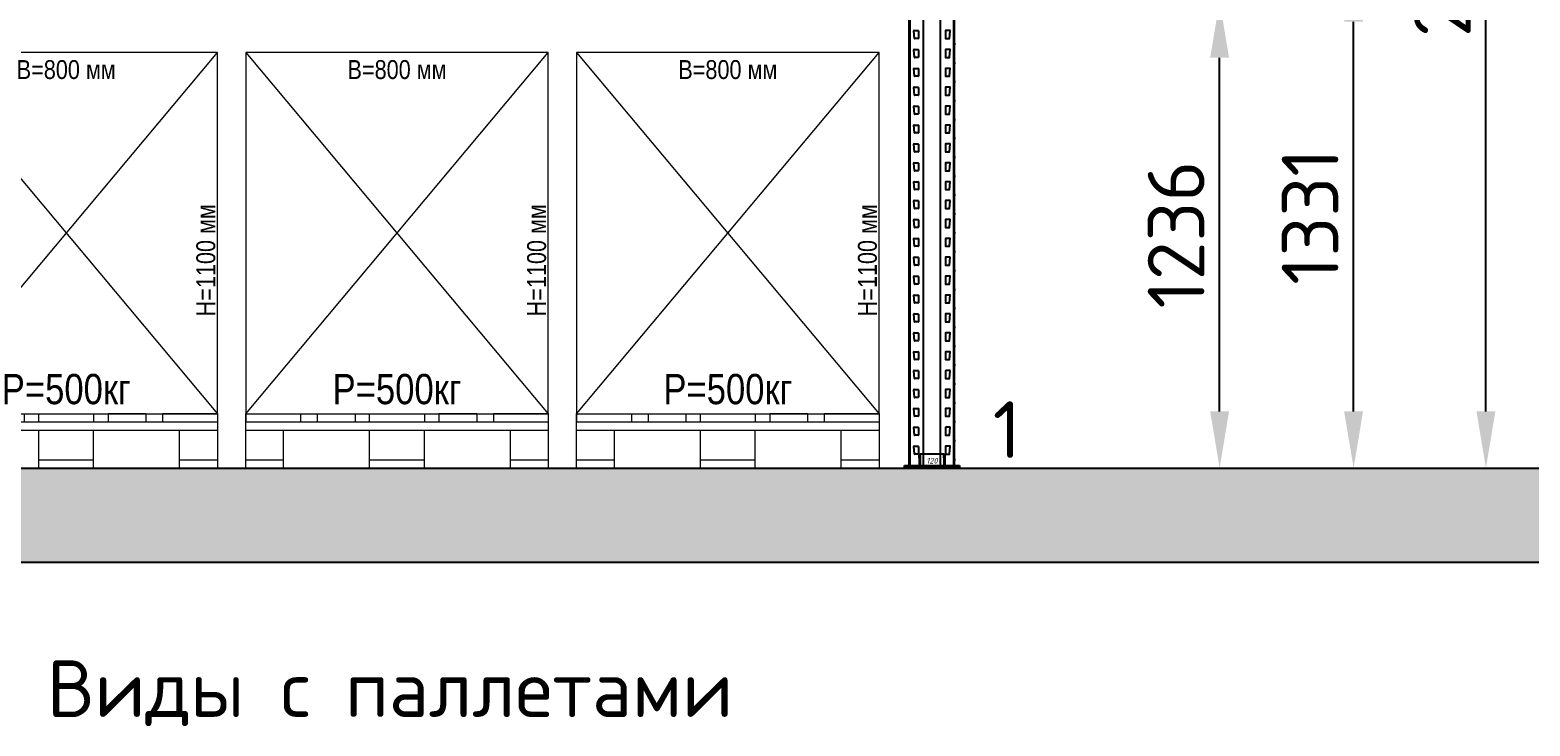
# Model space of a CAD drawing. Header units: millimetres. Extents: x 2140 to 223837, y 2113 to 170313.
# Drawn here: x 190275 to 194243, y 109040 to 110882 of the extents above; entities that cross this region are included whole.
import ezdxf

# ---------------------------------------------------------------- set-up
doc = ezdxf.new("R2010")
doc.units = ezdxf.units.MM
for name, color, linetype in [('0_ANNOT_Dimensions', 7, 'Continuous'), ('2.Стойка', 7, 'Continuous'), ('Сетка def', 7, 'Continuous')]:
    doc.layers.add(name, color=color, linetype=linetype)
for name, color, linetype, lineweight in [('20.Груз', 7, 'Continuous', 0), ('25.Размера', 7, 'Continuous', 0), ('37.Паллеты', 32, 'Continuous', 0), ('7.Поддон', 32, 'Continuous', 0)]:
    doc.layers.add(name, color=color, linetype=linetype, lineweight=lineweight)
doc.styles.add('Arial Narrow', font='ARIALN.TTF')
doc.styles.add('GOST', font='isocpeur.ttf')
doc.styles.get("Standard").update_dxf_attribs({"font": 'isocpeur.ttf'})
doc.styles.add('Курсив', font='isocpeui.ttf')
doc.dimstyles.new('150', dxfattribs={"dimtxt": 150, "dimasz": 150, "dimexe": 1, "dimexo": 10, "dimgap": 40, "dimtad": 1, "dimdec": 0, "dimzin": 0, "dimdsep": 46, "dimtxsty": 'Standard', "dimcen": 0.09, "dimadec": 0, "dimazin": 0, "dimtfac": 1, "dimtdec": 0, "dimtofl": 0, "dimtmove": 0, "dimatfit": 3, "dimfxl": 1, "dimtolj": 1, "dimtzin": 0, "dimarcsym": 0})
doc.dimstyles.new('150 (цвет)', dxfattribs={"dimtxt": 150, "dimasz": 150, "dimexe": 1, "dimexo": 10, "dimgap": -20, "dimtad": 1, "dimdec": 0, "dimzin": 0, "dimdsep": 46, "dimtxsty": 'Standard', "dimcen": 0.09, "dimadec": 0, "dimazin": 0, "dimtfac": 1, "dimtdec": 0, "dimtofl": 0, "dimtmove": 0, "dimatfit": 3, "dimfxl": 1, "dimtfill": 2, "dimtfillclr": 2, "dimtolj": 1, "dimtzin": 0, "dimarcsym": 0})
doc.dimstyles.new('80', dxfattribs={"dimtxt": 80, "dimasz": 80, "dimexe": 0.18, "dimexo": 0, "dimgap": 20, "dimtad": 1, "dimdec": 0, "dimzin": 0, "dimdsep": 46, "dimtxsty": 'Курсив', "dimcen": 0.09, "dimadec": 0, "dimazin": 0, "dimtfac": 1, "dimtdec": 0, "dimtofl": 0, "dimtmove": 0, "dimatfit": 3, "dimfxl": 0.18, "dimtolj": 1, "dimtzin": 0, "dimarcsym": 0})
doc.dimstyles.new('blok40', dxfattribs={"dimtxt": 40, "dimasz": 80, "dimexe": 0.18, "dimexo": 0, "dimgap": 5, "dimtad": 1, "dimtoh": 1, "dimdec": 0, "dimzin": 0, "dimdsep": 46, "dimtxsty": 'GOST', "dimblk": 'NONE', "dimcen": 0.09, "dimse1": 1, "dimse2": 1, "dimsd1": 1, "dimsd2": 1, "dimadec": 0, "dimazin": 0, "dimtfac": 1, "dimtdec": 0, "dimtofl": 0, "dimtmove": 0, "dimatfit": 2, "dimldrblk": 'NONE', "dimfxl": 0.18, "dimtolj": 1, "dimtzin": 0, "dimarcsym": 0})
doc.dimstyles.new('Рзм блок', dxfattribs={"dimtxt": 40, "dimasz": 80, "dimexe": 0.18, "dimexo": 0, "dimgap": 5, "dimtad": 1, "dimtoh": 1, "dimdec": 0, "dimzin": 0, "dimdsep": 46, "dimtxsty": 'Курсив', "dimblk": 'NONE', "dimcen": 0.09, "dimse1": 1, "dimse2": 1, "dimsd1": 1, "dimsd2": 1, "dimadec": 0, "dimazin": 0, "dimtfac": 1, "dimtdec": 0, "dimtofl": 0, "dimtmove": 0, "dimatfit": 2, "dimldrblk": 'NONE', "dimfxl": 0.18, "dimtolj": 1, "dimtzin": 0, "dimarcsym": 0})

# ---------------------------------------------------------------- blocks, each defined once
blk = doc.blocks.new('*D495')
at = {"layer": 'Defpoints', "color": 0, "linetype": 'ByBlock', "transparency": 16777216}
for p in [(-120, 12200), (0, 12200), (0, 0)]:
    blk.add_point(p, dxfattribs=at)
at = {"color": 0, "linetype": 'ByBlock', "transparency": 16777216, "insert": (-132.5, 12150), "char_height": 15, "attachment_point": 5, "rotation": 90, "style": 'Курсив'}
blk.add_mtext('\\A1;12200', dxfattribs=at)
blk = doc.blocks.new('_None')
blk = doc.blocks.new('*D496')
at = {"layer": 'Defpoints', "color": 0, "linetype": 'ByBlock', "transparency": 16777216}
for p in [(-120, 0), (-120, 0), (0, 0)]:
    blk.add_point(p, dxfattribs=at)
at = {"color": 0, "linetype": 'ByBlock', "transparency": 16777216, "insert": (-60, 12.5), "char_height": 15, "attachment_point": 5, "style": 'Курсив'}
blk.add_mtext('\\A1;120', dxfattribs=at)
blk = doc.blocks.new('поддон')
at = {"layer": '7.Поддон', "color": 0, "linetype": 'ByBlock'}
for p, q in [((0, 0), (0, 144)), ((0, 144), (0, 122)), ((0, 144), (145, 144)), ((0, 122), (800, 122)), ((145, 144), (145, 122)), ((189, 144), (289, 144)), ((189, 144), (189, 122)), ((289, 144), (289, 122)), ((327.5, 122), (327.5, 144)), ((327.5, 144), (472.5, 144)), ((472.5, 144), (472.5, 122)), ((611, 144), (511, 144)), ((511, 144), (511, 122)), ((611, 144), (611, 122)), ((800, 144), (655, 144)), ((655, 144), (655, 122)), ((800, 144), (800, 0)), ((0, 100), (800, 100)), ((100, 0), (100, 100)), ((327.5, 0), (327.5, 100)), ((472.5, 0), (472.5, 100)), ((700, 0), (700, 100)), ((0, 22), (100, 22)), ((0, 0), (100, 0)), ((327.5, 22), (472.5, 22)), ((400, 0), (327.5, 0)), ((400, 0), (472.5, 0)), ((700, 22), (800, 22)), ((800, 0), (700, 0))]:
    blk.add_line(p, q, dxfattribs=at)
blk = doc.blocks.new('*D1165')
at = {"layer": 'Defpoints', "color": 0, "linetype": 'ByBlock', "transparency": 16777216}
for p in [(475, 500, 0), (475, 0, 0), (475, 0)]:
    blk.add_point(p, dxfattribs=at)
at = {"layer": '25.Размера', "color": 0, "linetype": 'ByBlock', "transparency": 16777216, "insert": (475, 208.6), "char_height": 80, "attachment_point": 5, "style": 'Arial Narrow'}
blk.add_mtext('\\A1;Р=500кг', dxfattribs=at)
blk = doc.blocks.new('*D1152')
at = {"layer": 'Defpoints', "color": 0, "linetype": 'ByBlock', "transparency": 16777216}
for p in [(75, 1100), (875, 1100), (875, 1100)]:
    blk.add_point(p, dxfattribs=at)
at = {"layer": '25.Размера', "color": 0, "linetype": 'ByBlock', "transparency": 16777216, "insert": (475, 1054.5), "char_height": 50, "attachment_point": 5, "style": 'Arial Narrow'}
blk.add_mtext('\\A1;В=800 мм', dxfattribs=at)
blk = doc.blocks.new('*D1170')
at = {"layer": 'Defpoints', "color": 0, "linetype": 'ByBlock', "transparency": 16777216}
for p in [(875, 1100), (875, 1100), (875, 0)]:
    blk.add_point(p, dxfattribs=at)
at = {"layer": '25.Размера', "color": 0, "linetype": 'ByBlock', "transparency": 16777216, "insert": (844.5, 550), "char_height": 50, "attachment_point": 5, "rotation": 90, "style": 'Arial Narrow'}
blk.add_mtext('\\A1;Н=1100 мм', dxfattribs=at)
blk = doc.blocks.new('*D1173')
at = {"layer": 'Defpoints', "color": 0, "linetype": 'ByBlock', "transparency": 16777216}
for p in [(1350, 500, 0), (1350, 0, 0), (1350, 0)]:
    blk.add_point(p, dxfattribs=at)
at = {"layer": '25.Размера', "color": 0, "linetype": 'ByBlock', "transparency": 16777216, "insert": (1350, 208.6), "char_height": 80, "attachment_point": 5, "style": 'Arial Narrow'}
blk.add_mtext('\\A1;Р=500кг', dxfattribs=at)
blk = doc.blocks.new('*D1174')
at = {"layer": 'Defpoints', "color": 0, "linetype": 'ByBlock', "transparency": 16777216}
for p in [(950, 1100), (1750, 1100), (1750, 1100)]:
    blk.add_point(p, dxfattribs=at)
at = {"layer": '25.Размера', "color": 0, "linetype": 'ByBlock', "transparency": 16777216, "insert": (1350, 1054.5), "char_height": 50, "attachment_point": 5, "style": 'Arial Narrow'}
blk.add_mtext('\\A1;В=800 мм', dxfattribs=at)
blk = doc.blocks.new('*D1175')
at = {"layer": 'Defpoints', "color": 0, "linetype": 'ByBlock', "transparency": 16777216}
for p in [(1750, 1100), (1750, 1100), (1750, 0)]:
    blk.add_point(p, dxfattribs=at)
at = {"layer": '25.Размера', "color": 0, "linetype": 'ByBlock', "transparency": 16777216, "insert": (1719.5, 550), "char_height": 50, "attachment_point": 5, "rotation": 90, "style": 'Arial Narrow'}
blk.add_mtext('\\A1;Н=1100 мм', dxfattribs=at)
blk = doc.blocks.new('*D1176')
at = {"layer": 'Defpoints', "color": 0, "linetype": 'ByBlock', "transparency": 16777216}
for p in [(2225, 500, 0), (2225, 0, 0), (2225, 0)]:
    blk.add_point(p, dxfattribs=at)
at = {"layer": '25.Размера', "color": 0, "linetype": 'ByBlock', "transparency": 16777216, "insert": (2225, 208.6), "char_height": 80, "attachment_point": 5, "style": 'Arial Narrow'}
blk.add_mtext('\\A1;Р=500кг', dxfattribs=at)
blk = doc.blocks.new('*D1177')
at = {"layer": 'Defpoints', "color": 0, "linetype": 'ByBlock', "transparency": 16777216}
for p in [(1825, 1100), (2625, 1100), (2625, 1100)]:
    blk.add_point(p, dxfattribs=at)
at = {"layer": '25.Размера', "color": 0, "linetype": 'ByBlock', "transparency": 16777216, "insert": (2225, 1054.5), "char_height": 50, "attachment_point": 5, "style": 'Arial Narrow'}
blk.add_mtext('\\A1;В=800 мм', dxfattribs=at)
blk = doc.blocks.new('*D1178')
at = {"layer": 'Defpoints', "color": 0, "linetype": 'ByBlock', "transparency": 16777216}
for p in [(2625, 1100), (2625, 1100), (2625, 0)]:
    blk.add_point(p, dxfattribs=at)
at = {"layer": '25.Размера', "color": 0, "linetype": 'ByBlock', "transparency": 16777216, "insert": (2594.5, 550), "char_height": 50, "attachment_point": 5, "rotation": 90, "style": 'Arial Narrow'}
blk.add_mtext('\\A1;Н=1100 мм', dxfattribs=at)
blk = doc.blocks.new('*U1210')
at = {"linetype": 'ByBlock', "ltscale": 300}
h = blk.add_hatch(dxfattribs=at)
h.set_pattern_fill('AR-SAND', color=256, scale=50, style=0)
h.set_pattern_definition([(37.5, (-941512.64, 840980.66), (-3.149668, 96.3411885), [0, -76, 0, -85, 0, -81.25]), (7.5, (-941512.64, 840980.66), (88.488835, 141.107303), [0, -41, 0, -68.5, 0, -26.25]), (327.5, (-941574.14, 840980.66), (155.707093, 0.2829527), [0, -25, 0, -90, 0, -117.5]), (317.5, (-941574.14, 840980.66), (150.30633, 43.883778), [0, -12.5, 0, -59, 0, -67.5])])
h.paths.add_polyline_path([(0, 0), (35715.7, 0), (35715.7, -250), (0, -250)])
blk.add_lwpolyline([(0, 0), (35715.7, 0), (35715.7, -250), (0, -250)], close=True, dxfattribs=at)
blk = doc.blocks.new('*D868')
at = {"layer": '0_ANNOT_Dimensions', "color": 0, "lineweight": -2, "transparency": 16777216}
for p, q in [((192606, 110958.8), (193422.8, 110958.8)), ((193421.8, 109872.5), (193421.8, 110808.8)), ((192671, 109722.5), (193422.8, 109722.5))]:
    blk.add_line(p, q, dxfattribs=at)
at = {"layer": '0_ANNOT_Dimensions', "color": 0, "transparency": 16777216}
for points in [[(193396.8, 110808.8), (193446.8, 110808.8), (193421.8, 110958.8)], [(193396.8, 109872.5), (193446.8, 109872.5), (193421.8, 109722.5)]]:
    blk.add_solid(points, dxfattribs=at)
at = {"layer": 'Defpoints', "color": 0, "transparency": 16777216}
for p in [(192596, 110958.8), (193421.8, 110958.8), (192661, 109722.5)]:
    blk.add_point(p, dxfattribs=at)
at = {"layer": '0_ANNOT_Dimensions', "color": 0, "transparency": 16777216, "insert": (193306.8, 110340.6), "char_height": 150, "attachment_point": 5, "rotation": 90}
blk.add_mtext('\\A1;1236', dxfattribs=at)
blk = doc.blocks.new('*D869')
at = {"layer": '0_ANNOT_Dimensions', "color": 0, "lineweight": -2, "transparency": 16777216}
for p, q in [((192606, 111053.8), (193777.2, 111053.8)), ((193776.2, 109872.5), (193776.2, 110903.8)), ((192671, 109722.5), (193777.2, 109722.5))]:
    blk.add_line(p, q, dxfattribs=at)
at = {"layer": '0_ANNOT_Dimensions', "color": 0, "transparency": 16777216}
for points in [[(193751.2, 110903.8), (193801.2, 110903.8), (193776.2, 111053.8)], [(193751.2, 109872.5), (193801.2, 109872.5), (193776.2, 109722.5)]]:
    blk.add_solid(points, dxfattribs=at)
at = {"layer": 'Defpoints', "color": 0, "transparency": 16777216}
for p in [(192596, 111053.8), (193776.2, 111053.8), (192661, 109722.5)]:
    blk.add_point(p, dxfattribs=at)
at = {"layer": '0_ANNOT_Dimensions', "color": 0, "transparency": 16777216, "insert": (193661.2, 110388.1), "char_height": 150, "attachment_point": 5, "rotation": 90}
blk.add_mtext('\\A1;1331', dxfattribs=at)
blk = doc.blocks.new('*D882')
at = {"layer": '0_ANNOT_Dimensions', "color": 0, "lineweight": -2, "transparency": 16777216}
for p, q in [((192606, 112403.8), (194127.2, 112403.8)), ((194126.2, 109872.5), (194126.2, 112253.8)), ((193056.9, 109722.5), (194127.2, 109722.5))]:
    blk.add_line(p, q, dxfattribs=at)
at = {"layer": '0_ANNOT_Dimensions', "color": 0, "transparency": 16777216}
for points in [[(194101.2, 112253.8), (194151.2, 112253.8), (194126.2, 112403.8)], [(194101.2, 109872.5), (194151.2, 109872.5), (194126.2, 109722.5)]]:
    blk.add_solid(points, dxfattribs=at)
at = {"layer": 'Defpoints', "color": 0, "transparency": 16777216}
for p in [(192596, 112403.8), (194126.2, 112403.8), (193046.9, 109722.5)]:
    blk.add_point(p, dxfattribs=at)
at = {"layer": '0_ANNOT_Dimensions', "color": 0, "transparency": 16777216, "insert": (194011.2, 111063.1), "char_height": 150, "attachment_point": 5, "rotation": 90}
blk.add_mtext('\\A1;2681', dxfattribs=at)
blk = doc.blocks.new('*D883')
at = {"layer": '0_ANNOT_Dimensions', "color": 0, "lineweight": -2, "transparency": 16777216}
for p, q in [((192606, 113608.8), (194443.2, 113608.8)), ((194442.2, 109872.5), (194442.2, 113458.8)), ((194422.2, 111880.6), (194232.2, 111880.6)), ((194232.2, 111880.6), (194232.2, 111450.6)), ((194422.2, 111450.6), (194422.2, 111880.6)), ((194232.2, 111450.6), (194422.2, 111450.6)), ((193056.9, 109722.5), (194443.2, 109722.5))]:
    blk.add_line(p, q, dxfattribs=at)
at = {"layer": '0_ANNOT_Dimensions', "color": 0, "transparency": 16777216}
for points in [[(194417.2, 113458.8), (194467.2, 113458.8), (194442.2, 113608.8)], [(194417.2, 109872.5), (194467.2, 109872.5), (194442.2, 109722.5)]]:
    blk.add_solid(points, dxfattribs=at)
at = {"layer": 'Defpoints', "color": 0, "transparency": 16777216}
for p in [(192596, 113608.8), (194442.2, 113608.8), (193046.9, 109722.5)]:
    blk.add_point(p, dxfattribs=at)
at = {"layer": '0_ANNOT_Dimensions', "color": 0, "transparency": 16777216, "insert": (194327.2, 111665.6), "char_height": 150, "attachment_point": 5, "rotation": 90, "bg_fill": 1, "box_fill_scale": 1.1, "bg_fill_color": 2, "bg_fill_transparency": 0}
blk.add_mtext('\\A1;3886', dxfattribs=at)
blk = doc.blocks.new('*D884')
at = {"layer": '0_ANNOT_Dimensions', "color": 0, "lineweight": -2, "transparency": 16777216}
for p, q in [((192606, 115053.8), (194771.7, 115053.8)), ((194770.7, 109872.5), (194770.7, 114903.8)), ((193056.9, 109722.5), (194771.7, 109722.5))]:
    blk.add_line(p, q, dxfattribs=at)
at = {"layer": '0_ANNOT_Dimensions', "color": 0, "transparency": 16777216}
for points in [[(194745.7, 114903.8), (194795.7, 114903.8), (194770.7, 115053.8)], [(194745.7, 109872.5), (194795.7, 109872.5), (194770.7, 109722.5)]]:
    blk.add_solid(points, dxfattribs=at)
at = {"layer": 'Defpoints', "color": 0, "transparency": 16777216}
for p in [(192596, 115053.8), (194770.7, 115053.8), (193046.9, 109722.5)]:
    blk.add_point(p, dxfattribs=at)
at = {"layer": '0_ANNOT_Dimensions', "color": 0, "transparency": 16777216, "insert": (194655.7, 112388.1), "char_height": 150, "attachment_point": 5, "rotation": 90}
blk.add_mtext('\\A1;5331', dxfattribs=at)
blk = doc.blocks.new('*D885')
at = {"layer": '0_ANNOT_Dimensions', "color": 0, "lineweight": -2, "transparency": 16777216}
for p, q in [((192606, 116403.8), (195085.9, 116403.8)), ((195084.9, 109872.5), (195084.9, 116253.8)), ((193234.1, 109722.5), (195085.9, 109722.5))]:
    blk.add_line(p, q, dxfattribs=at)
at = {"layer": '0_ANNOT_Dimensions', "color": 0, "transparency": 16777216}
for points in [[(195059.9, 116253.8), (195109.9, 116253.8), (195084.9, 116403.8)], [(195059.9, 109872.5), (195109.9, 109872.5), (195084.9, 109722.5)]]:
    blk.add_solid(points, dxfattribs=at)
at = {"layer": 'Defpoints', "color": 0, "transparency": 16777216}
for p in [(192596, 116403.8), (195084.9, 116403.8), (193224.1, 109722.5)]:
    blk.add_point(p, dxfattribs=at)
at = {"layer": '0_ANNOT_Dimensions', "color": 0, "transparency": 16777216, "insert": (194969.9, 113063.1), "char_height": 150, "attachment_point": 5, "rotation": 90}
blk.add_mtext('\\A1;6681', dxfattribs=at)
blk = doc.blocks.new('*D886')
at = {"layer": '0_ANNOT_Dimensions', "color": 0, "lineweight": -2, "transparency": 16777216}
for p, q in [((192606, 117608.8), (195421.5, 117608.8)), ((195420.5, 109872.5), (195420.5, 117458.8)), ((195400.5, 113880.6), (195210.5, 113880.6)), ((195210.5, 113880.6), (195210.5, 113450.6)), ((195400.5, 113450.6), (195400.5, 113880.6)), ((195210.5, 113450.6), (195400.5, 113450.6)), ((193234.1, 109722.5), (195421.5, 109722.5))]:
    blk.add_line(p, q, dxfattribs=at)
at = {"layer": '0_ANNOT_Dimensions', "color": 0, "transparency": 16777216}
for points in [[(195395.5, 117458.8), (195445.5, 117458.8), (195420.5, 117608.8)], [(195395.5, 109872.5), (195445.5, 109872.5), (195420.5, 109722.5)]]:
    blk.add_solid(points, dxfattribs=at)
at = {"layer": 'Defpoints', "color": 0, "transparency": 16777216}
for p in [(192596, 117608.8), (195420.5, 117608.8), (193224.1, 109722.5)]:
    blk.add_point(p, dxfattribs=at)
at = {"layer": '0_ANNOT_Dimensions', "color": 0, "transparency": 16777216, "insert": (195305.5, 113665.6), "char_height": 150, "attachment_point": 5, "rotation": 90, "bg_fill": 1, "box_fill_scale": 1.1, "bg_fill_color": 2, "bg_fill_transparency": 0}
blk.add_mtext('\\A1;7886', dxfattribs=at)
blk = doc.blocks.new('*D890')
at = {"layer": '0_ANNOT_Dimensions', "color": 0, "lineweight": -2, "transparency": 16777216}
for p, q in [((192606, 118853.8), (195762.8, 118853.8)), ((195761.8, 109872.5), (195761.8, 118703.8)), ((192744, 109722.5), (195762.8, 109722.5))]:
    blk.add_line(p, q, dxfattribs=at)
at = {"layer": '0_ANNOT_Dimensions', "color": 0, "transparency": 16777216}
for points in [[(195736.8, 118703.8), (195786.8, 118703.8), (195761.8, 118853.8)], [(195736.8, 109872.5), (195786.8, 109872.5), (195761.8, 109722.5)]]:
    blk.add_solid(points, dxfattribs=at)
at = {"layer": 'Defpoints', "color": 0, "transparency": 16777216}
for p in [(192596, 118853.8), (195761.8, 118853.8), (192734, 109722.5)]:
    blk.add_point(p, dxfattribs=at)
at = {"layer": '0_ANNOT_Dimensions', "color": 0, "transparency": 16777216, "insert": (195646.8, 114288.1), "char_height": 150, "attachment_point": 5, "rotation": 90}
blk.add_mtext('\\A1;9131', dxfattribs=at)
blk = doc.blocks.new('*D891')
at = {"layer": '0_ANNOT_Dimensions', "color": 0, "lineweight": -2, "transparency": 16777216}
for p, q in [((192606, 120003.8), (196097.6, 120003.8)), ((196096.6, 109872.5), (196096.6, 119853.8)), ((192744, 109722.5), (196097.6, 109722.5))]:
    blk.add_line(p, q, dxfattribs=at)
at = {"layer": '0_ANNOT_Dimensions', "color": 0, "transparency": 16777216}
for points in [[(196071.6, 119853.8), (196121.6, 119853.8), (196096.6, 120003.8)], [(196071.6, 109872.5), (196121.6, 109872.5), (196096.6, 109722.5)]]:
    blk.add_solid(points, dxfattribs=at)
at = {"layer": 'Defpoints', "color": 0, "transparency": 16777216}
for p in [(192596, 120003.8), (196096.6, 120003.8), (192734, 109722.5)]:
    blk.add_point(p, dxfattribs=at)
at = {"layer": '0_ANNOT_Dimensions', "color": 0, "transparency": 16777216, "insert": (195981.6, 114863.1), "char_height": 150, "attachment_point": 5, "rotation": 90}
blk.add_mtext('\\A1;10281', dxfattribs=at)
blk = doc.blocks.new('*U494')
at = {"color": 0, "linetype": 'Continuous', "lineweight": 25}
for p, q in [((-133, -3), (-133, 0)), ((-133, 0), (-128, 0)), ((-128, 0), (8, 0)), ((-94, 30), (-91, 30)), ((-94, 20), (-94, 30)), ((-94, 20), (-94, 0)), ((-91, 30), (-91, 20)), ((-88, 30), (-91, 30)), ((-91, 20), (-91, 0)), ((-32, 30), (-88, 30)), ((-29, 30), (-32, 30)), ((-29, 30), (-26, 30)), ((-29, 20), (-29, 30)), ((-29, 20), (-29, 0)), ((-26, 30), (-26, 20)), ((-26, 20), (-26, 0)), ((8, 0), (13, 0)), ((13, 0), (13, -3)), ((-128, -3), (-133, -3)), ((-128, -3), (8, -3)), ((13, -3), (8, -3))]:
    blk.add_line(p, q, dxfattribs=at)
at = {"color": 0, "linetype": 'ByBlock'}
blk.add_lwpolyline([(-133, -3), (13, -3), (13, -7), (-133, -7)], close=True, dxfattribs=at)
at = {"layer": '2.Стойка', "color": 0, "linetype": 'ByBlock'}
for p, q in [((-120, 0), (-120, 12200)), ((-118, 0), (-118, 12200)), ((-82.7, 0), (-82.7, 12200)), ((-37.3, 0), (-37.3, 12200)), ((-2, 0), (-2, 12200)), ((0, 0), (0, 12200)), ((-107.5, 1151), (-96.5, 1151)), ((-12.5, 1151), (-23.5, 1151)), ((-122, 1115), (-118, 1115)), ((-120, 1120.5), (-118, 1120.5)), ((-106.1, 1130.5), (-108, 1150.5)), ((-96.5, 1130), (-105.6, 1130)), ((-96, 1150.5), (-96, 1130.5)), ((-24, 1150.5), (-24, 1130.5)), ((-23.5, 1130), (-14.4, 1130)), ((-13.9, 1130.5), (-12, 1150.5)), ((0, 1120.5), (-2, 1120.5)), ((2, 1115), (-2, 1115)), ((-120, 1109.5), (-118, 1109.5)), ((-106.1, 1080.5), (-108, 1100.5)), ((-107.5, 1101), (-96.5, 1101)), ((-96.5, 1080), (-105.6, 1080)), ((-96, 1100.5), (-96, 1080.5)), ((-24, 1100.5), (-24, 1080.5)), ((-12.5, 1101), (-23.5, 1101)), ((-23.5, 1080), (-14.4, 1080)), ((-13.9, 1080.5), (-12, 1100.5)), ((0, 1109.5), (-2, 1109.5)), ((-122, 1065), (-118, 1065)), ((-120, 1070.5), (-118, 1070.5)), ((-120, 1059.5), (-118, 1059.5)), ((-106.1, 1030.5), (-108, 1050.5)), ((-107.5, 1051), (-96.5, 1051)), ((-96, 1050.5), (-96, 1030.5)), ((-24, 1050.5), (-24, 1030.5)), ((-12.5, 1051), (-23.5, 1051)), ((-13.9, 1030.5), (-12, 1050.5)), ((0, 1070.5), (-2, 1070.5)), ((2, 1065), (-2, 1065)), ((0, 1059.5), (-2, 1059.5)), ((-122, 1015), (-118, 1015)), ((-120, 1020.5), (-118, 1020.5)), ((-120, 1009.5), (-118, 1009.5)), ((-106.1, 980.5), (-108, 1000.5)), ((-107.5, 1001), (-96.5, 1001)), ((-96.5, 1030), (-105.6, 1030)), ((-96, 1000.5), (-96, 980.5)), ((-24, 1000.5), (-24, 980.5)), ((-23.5, 1030), (-14.4, 1030)), ((-12.5, 1001), (-23.5, 1001)), ((-13.9, 980.5), (-12, 1000.5)), ((0, 1020.5), (-2, 1020.5)), ((2, 1015), (-2, 1015)), ((0, 1009.5), (-2, 1009.5)), ((-122, 965), (-118, 965)), ((-120, 970.5), (-118, 970.5)), ((-120, 959.5), (-118, 959.5)), ((-96.5, 980), (-105.6, 980)), ((-23.5, 980), (-14.4, 980)), ((0, 970.5), (-2, 970.5)), ((2, 965), (-2, 965)), ((0, 959.5), (-2, 959.5)), ((-122, 915), (-118, 915)), ((-120, 920.5), (-118, 920.5)), ((-106.1, 930.5), (-108, 950.5)), ((-107.5, 951), (-96.5, 951)), ((-96.5, 930), (-105.6, 930)), ((-96, 950.5), (-96, 930.5)), ((-24, 950.5), (-24, 930.5)), ((-12.5, 951), (-23.5, 951)), ((-23.5, 930), (-14.4, 930)), ((-13.9, 930.5), (-12, 950.5)), ((0, 920.5), (-2, 920.5)), ((2, 915), (-2, 915)), ((-120, 909.5), (-118, 909.5)), ((-106.1, 880.5), (-108, 900.5)), ((-107.5, 901), (-96.5, 901)), ((-96.5, 880), (-105.6, 880)), ((-96, 900.5), (-96, 880.5)), ((-24, 900.5), (-24, 880.5)), ((-12.5, 901), (-23.5, 901)), ((-23.5, 880), (-14.4, 880)), ((-13.9, 880.5), (-12, 900.5)), ((0, 909.5), (-2, 909.5)), ((-122, 865), (-118, 865)), ((-120, 870.5), (-118, 870.5)), ((-120, 859.5), (-118, 859.5)), ((-106.1, 830.5), (-108, 850.5)), ((-107.5, 851), (-96.5, 851)), ((-96, 850.5), (-96, 830.5)), ((-24, 850.5), (-24, 830.5)), ((-12.5, 851), (-23.5, 851)), ((-13.9, 830.5), (-12, 850.5)), ((0, 870.5), (-2, 870.5)), ((2, 865), (-2, 865)), ((0, 859.5), (-2, 859.5)), ((-122, 815), (-118, 815)), ((-120, 820.5), (-118, 820.5)), ((-120, 809.5), (-118, 809.5)), ((-106.1, 780.5), (-108, 800.5)), ((-107.5, 801), (-96.5, 801)), ((-96.5, 830), (-105.6, 830)), ((-96, 800.5), (-96, 780.5)), ((-24, 800.5), (-24, 780.5)), ((-23.5, 830), (-14.4, 830)), ((-12.5, 801), (-23.5, 801)), ((-13.9, 780.5), (-12, 800.5)), ((0, 820.5), (-2, 820.5)), ((2, 815), (-2, 815)), ((0, 809.5), (-2, 809.5)), ((-122, 765), (-118, 765)), ((-120, 770.5), (-118, 770.5)), ((-120, 759.5), (-118, 759.5)), ((-96.5, 780), (-105.6, 780)), ((-23.5, 780), (-14.4, 780)), ((0, 770.5), (-2, 770.5)), ((2, 765), (-2, 765)), ((0, 759.5), (-2, 759.5)), ((-122, 715), (-118, 715)), ((-120, 720.5), (-118, 720.5)), ((-106.1, 730.5), (-108, 750.5)), ((-107.5, 751), (-96.5, 751)), ((-96.5, 730), (-105.6, 730)), ((-96, 750.5), (-96, 730.5)), ((-24, 750.5), (-24, 730.5)), ((-12.5, 751), (-23.5, 751)), ((-23.5, 730), (-14.4, 730)), ((-13.9, 730.5), (-12, 750.5)), ((0, 720.5), (-2, 720.5)), ((2, 715), (-2, 715)), ((-120, 709.5), (-118, 709.5)), ((-106.1, 680.5), (-108, 700.5)), ((-107.5, 701), (-96.5, 701)), ((-96.5, 680), (-105.6, 680)), ((-96, 700.5), (-96, 680.5)), ((-24, 700.5), (-24, 680.5)), ((-12.5, 701), (-23.5, 701)), ((-23.5, 680), (-14.4, 680)), ((-13.9, 680.5), (-12, 700.5)), ((0, 709.5), (-2, 709.5)), ((-122, 665), (-118, 665)), ((-120, 670.5), (-118, 670.5)), ((-120, 659.5), (-118, 659.5)), ((-106.1, 630.5), (-108, 650.5)), ((-107.5, 651), (-96.5, 651)), ((-96, 650.5), (-96, 630.5)), ((-24, 650.5), (-24, 630.5)), ((-12.5, 651), (-23.5, 651)), ((-13.9, 630.5), (-12, 650.5)), ((0, 670.5), (-2, 670.5)), ((2, 665), (-2, 665)), ((0, 659.5), (-2, 659.5)), ((-122, 615), (-118, 615)), ((-120, 620.5), (-118, 620.5)), ((-120, 609.5), (-118, 609.5)), ((-106.1, 580.5), (-108, 600.5)), ((-107.5, 601), (-96.5, 601)), ((-96.5, 630), (-105.6, 630)), ((-96, 600.5), (-96, 580.5)), ((-24, 600.5), (-24, 580.5)), ((-23.5, 630), (-14.4, 630)), ((-12.5, 601), (-23.5, 601)), ((-13.9, 580.5), (-12, 600.5)), ((0, 620.5), (-2, 620.5)), ((2, 615), (-2, 615)), ((0, 609.5), (-2, 609.5)), ((-122, 565), (-118, 565)), ((-120, 570.5), (-118, 570.5)), ((-120, 559.5), (-118, 559.5)), ((-96.5, 580), (-105.6, 580)), ((-23.5, 580), (-14.4, 580)), ((0, 570.5), (-2, 570.5)), ((2, 565), (-2, 565)), ((0, 559.5), (-2, 559.5)), ((-120, 520.5), (-118, 520.5)), ((-106.1, 530.5), (-108, 550.5)), ((-107.5, 551), (-96.5, 551)), ((-96.5, 530), (-105.6, 530)), ((-96, 550.5), (-96, 530.5)), ((-24, 550.5), (-24, 530.5)), ((-12.5, 551), (-23.5, 551)), ((-23.5, 530), (-14.4, 530)), ((-13.9, 530.5), (-12, 550.5)), ((0, 520.5), (-2, 520.5)), ((-122, 515), (-118, 515)), ((-120, 509.5), (-118, 509.5)), ((-106.1, 480.5), (-108, 500.5)), ((-107.5, 501), (-96.5, 501)), ((-96.5, 480), (-105.6, 480)), ((-96, 500.5), (-96, 480.5)), ((-24, 500.5), (-24, 480.5)), ((-12.5, 501), (-23.5, 501)), ((-23.5, 480), (-14.4, 480)), ((-13.9, 480.5), (-12, 500.5)), ((2, 515), (-2, 515)), ((0, 509.5), (-2, 509.5)), ((-122, 465), (-118, 465)), ((-120, 470.5), (-118, 470.5)), ((-120, 459.5), (-118, 459.5)), ((-106.1, 430.5), (-108, 450.5)), ((-107.5, 451), (-96.5, 451)), ((-96, 450.5), (-96, 430.5)), ((-24, 450.5), (-24, 430.5)), ((-12.5, 451), (-23.5, 451)), ((-13.9, 430.5), (-12, 450.5)), ((0, 470.5), (-2, 470.5)), ((2, 465), (-2, 465)), ((0, 459.5), (-2, 459.5)), ((-122, 415), (-118, 415)), ((-120, 420.5), (-118, 420.5)), ((-120, 409.5), (-118, 409.5)), ((-106.1, 380.5), (-108, 400.5)), ((-107.5, 401), (-96.5, 401)), ((-96.5, 430), (-105.6, 430)), ((-96, 400.5), (-96, 380.5)), ((-24, 400.5), (-24, 380.5)), ((-23.5, 430), (-14.4, 430)), ((-12.5, 401), (-23.5, 401)), ((-13.9, 380.5), (-12, 400.5)), ((0, 420.5), (-2, 420.5)), ((2, 415), (-2, 415)), ((0, 409.5), (-2, 409.5)), ((-122, 365), (-118, 365)), ((-120, 370.5), (-118, 370.5)), ((-120, 359.5), (-118, 359.5)), ((-96.5, 380), (-105.6, 380)), ((-23.5, 380), (-14.4, 380)), ((0, 370.5), (-2, 370.5)), ((2, 365), (-2, 365)), ((0, 359.5), (-2, 359.5)), ((-120, 320.5), (-118, 320.5)), ((-106.1, 330.5), (-108, 350.5)), ((-107.5, 351), (-96.5, 351)), ((-96.5, 330), (-105.6, 330)), ((-96, 350.5), (-96, 330.5)), ((-24, 350.5), (-24, 330.5)), ((-12.5, 351), (-23.5, 351)), ((-23.5, 330), (-14.4, 330)), ((-13.9, 330.5), (-12, 350.5)), ((0, 320.5), (-2, 320.5)), ((-122, 315), (-118, 315)), ((-120, 309.5), (-118, 309.5)), ((-106.1, 280.5), (-108, 300.5)), ((-107.5, 301), (-96.5, 301)), ((-96.5, 280), (-105.6, 280)), ((-96, 300.5), (-96, 280.5)), ((-24, 300.5), (-24, 280.5)), ((-12.5, 301), (-23.5, 301)), ((-23.5, 280), (-14.4, 280)), ((-13.9, 280.5), (-12, 300.5)), ((2, 315), (-2, 315)), ((0, 309.5), (-2, 309.5)), ((-122, 265), (-118, 265)), ((-120, 270.5), (-118, 270.5)), ((-120, 259.5), (-118, 259.5)), ((-106.1, 230.5), (-108, 250.5)), ((-107.5, 251), (-96.5, 251)), ((-96, 250.5), (-96, 230.5)), ((-24, 250.5), (-24, 230.5)), ((-12.5, 251), (-23.5, 251)), ((-13.9, 230.5), (-12, 250.5)), ((0, 270.5), (-2, 270.5)), ((2, 265), (-2, 265)), ((0, 259.5), (-2, 259.5)), ((-122, 215), (-118, 215)), ((-120, 220.5), (-118, 220.5)), ((-120, 209.5), (-118, 209.5)), ((-106.1, 180.5), (-108, 200.5)), ((-107.5, 201), (-96.5, 201)), ((-96.5, 230), (-105.6, 230)), ((-96, 200.5), (-96, 180.5)), ((-24, 200.5), (-24, 180.5)), ((-23.5, 230), (-14.4, 230)), ((-12.5, 201), (-23.5, 201)), ((-13.9, 180.5), (-12, 200.5)), ((0, 220.5), (-2, 220.5)), ((2, 215), (-2, 215)), ((0, 209.5), (-2, 209.5)), ((-122, 165), (-118, 165)), ((-120, 170.5), (-118, 170.5)), ((-120, 159.5), (-118, 159.5)), ((-96.5, 180), (-105.6, 180)), ((-23.5, 180), (-14.4, 180)), ((0, 170.5), (-2, 170.5)), ((2, 165), (-2, 165)), ((0, 159.5), (-2, 159.5)), ((-120, 120.5), (-118, 120.5)), ((-106.1, 130.5), (-108, 150.5)), ((-107.5, 151), (-96.5, 151)), ((-96.5, 130), (-105.6, 130)), ((-96, 150.5), (-96, 130.5)), ((-24, 150.5), (-24, 130.5)), ((-12.5, 151), (-23.5, 151)), ((-23.5, 130), (-14.4, 130)), ((-13.9, 130.5), (-12, 150.5)), ((0, 120.5), (-2, 120.5)), ((-122, 115), (-118, 115)), ((-120, 109.5), (-118, 109.5)), ((-106.1, 80.5), (-108, 100.5)), ((-107.5, 101), (-96.5, 101)), ((-96.5, 80), (-105.6, 80)), ((-96, 100.5), (-96, 80.5)), ((-24, 100.5), (-24, 80.5)), ((-12.5, 101), (-23.5, 101)), ((-23.5, 80), (-14.4, 80)), ((-13.9, 80.5), (-12, 100.5)), ((2, 115), (-2, 115)), ((0, 109.5), (-2, 109.5)), ((-122, 65), (-118, 65)), ((-120, 70.5), (-118, 70.5)), ((-120, 59.5), (-118, 59.5)), ((-106.1, 30.5), (-108, 50.5)), ((-107.5, 51), (-96.5, 51)), ((-96, 50.5), (-96, 30.5)), ((-24, 50.5), (-24, 30.5)), ((-12.5, 51), (-23.5, 51)), ((-13.9, 30.5), (-12, 50.5)), ((0, 70.5), (-2, 70.5)), ((2, 65), (-2, 65)), ((0, 59.5), (-2, 59.5)), ((-122, 15), (-118, 15)), ((-120, 20.5), (-118, 20.5)), ((-120, 9.5), (-118, 9.5)), ((-96.5, 30), (-105.6, 30)), ((-23.5, 30), (-14.4, 30)), ((0, 20.5), (-2, 20.5)), ((2, 15), (-2, 15)), ((0, 9.5), (-2, 9.5))]:
    blk.add_line(p, q, dxfattribs=at)
for centre, start, end in [((-107.5, 1150.5), 90, 185.4403), ((-96.5, 1150.5), 0, 90), ((-23.5, 1150.5), 90, 180), ((-12.5, 1150.5), 354.5597, 90), ((-105.6, 1130.5), 185.4403, 270), ((-96.5, 1130.5), 270, 0), ((-23.5, 1130.5), 180, 270), ((-14.4, 1130.5), 270, 354.5597), ((-107.5, 1100.5), 90, 185.4403), ((-105.6, 1080.5), 185.4403, 270), ((-96.5, 1100.5), 0, 90), ((-96.5, 1080.5), 270, 0), ((-23.5, 1100.5), 90, 180), ((-23.5, 1080.5), 180, 270), ((-14.4, 1080.5), 270, 354.5597), ((-12.5, 1100.5), 354.5597, 90), ((-107.5, 1050.5), 90, 185.4403), ((-96.5, 1050.5), 0, 90), ((-23.5, 1050.5), 90, 180), ((-12.5, 1050.5), 354.5597, 90), ((-107.5, 1000.5), 90, 185.4403), ((-105.6, 1030.5), 185.4403, 270), ((-96.5, 1030.5), 270, 0), ((-96.5, 1000.5), 0, 90), ((-23.5, 1030.5), 180, 270), ((-23.5, 1000.5), 90, 180), ((-14.4, 1030.5), 270, 354.5597), ((-12.5, 1000.5), 354.5597, 90), ((-105.6, 980.5), 185.4403, 270), ((-96.5, 980.5), 270, 0), ((-23.5, 980.5), 180, 270), ((-14.4, 980.5), 270, 354.5597), ((-107.5, 950.5), 90, 185.4403), ((-105.6, 930.5), 185.4403, 270), ((-96.5, 950.5), 0, 90), ((-96.5, 930.5), 270, 0), ((-23.5, 950.5), 90, 180), ((-23.5, 930.5), 180, 270), ((-14.4, 930.5), 270, 354.5597), ((-12.5, 950.5), 354.5597, 90), ((-107.5, 900.5), 90, 185.4403), ((-105.6, 880.5), 185.4403, 270), ((-96.5, 900.5), 0, 90), ((-96.5, 880.5), 270, 0), ((-23.5, 900.5), 90, 180), ((-23.5, 880.5), 180, 270), ((-14.4, 880.5), 270, 354.5597), ((-12.5, 900.5), 354.5597, 90), ((-107.5, 850.5), 90, 185.4403), ((-96.5, 850.5), 0, 90), ((-23.5, 850.5), 90, 180), ((-12.5, 850.5), 354.5597, 90), ((-107.5, 800.5), 90, 185.4403), ((-105.6, 830.5), 185.4403, 270), ((-96.5, 830.5), 270, 0), ((-96.5, 800.5), 0, 90), ((-23.5, 830.5), 180, 270), ((-23.5, 800.5), 90, 180), ((-14.4, 830.5), 270, 354.5597), ((-12.5, 800.5), 354.5597, 90), ((-105.6, 780.5), 185.4403, 270), ((-96.5, 780.5), 270, 0), ((-23.5, 780.5), 180, 270), ((-14.4, 780.5), 270, 354.5597), ((-107.5, 750.5), 90, 185.4403), ((-105.6, 730.5), 185.4403, 270), ((-96.5, 750.5), 0, 90), ((-96.5, 730.5), 270, 0), ((-23.5, 750.5), 90, 180), ((-23.5, 730.5), 180, 270), ((-14.4, 730.5), 270, 354.5597), ((-12.5, 750.5), 354.5597, 90), ((-107.5, 700.5), 90, 185.4403), ((-105.6, 680.5), 185.4403, 270), ((-96.5, 700.5), 0, 90), ((-96.5, 680.5), 270, 0), ((-23.5, 700.5), 90, 180), ((-23.5, 680.5), 180, 270), ((-14.4, 680.5), 270, 354.5597), ((-12.5, 700.5), 354.5597, 90), ((-107.5, 650.5), 90, 185.4403), ((-96.5, 650.5), 0, 90), ((-23.5, 650.5), 90, 180), ((-12.5, 650.5), 354.5597, 90), ((-107.5, 600.5), 90, 185.4403), ((-105.6, 630.5), 185.4403, 270), ((-96.5, 630.5), 270, 0), ((-96.5, 600.5), 0, 90), ((-23.5, 630.5), 180, 270), ((-23.5, 600.5), 90, 180), ((-14.4, 630.5), 270, 354.5597), ((-12.5, 600.5), 354.5597, 90), ((-105.6, 580.5), 185.4403, 270), ((-96.5, 580.5), 270, 0), ((-23.5, 580.5), 180, 270), ((-14.4, 580.5), 270, 354.5597), ((-107.5, 550.5), 90, 185.4403), ((-105.6, 530.5), 185.4403, 270), ((-96.5, 550.5), 0, 90), ((-96.5, 530.5), 270, 0), ((-23.5, 550.5), 90, 180), ((-23.5, 530.5), 180, 270), ((-14.4, 530.5), 270, 354.5597), ((-12.5, 550.5), 354.5597, 90), ((-107.5, 500.5), 90, 185.4403), ((-105.6, 480.5), 185.4403, 270), ((-96.5, 500.5), 0, 90), ((-96.5, 480.5), 270, 0), ((-23.5, 500.5), 90, 180), ((-23.5, 480.5), 180, 270), ((-14.4, 480.5), 270, 354.5597), ((-12.5, 500.5), 354.5597, 90), ((-107.5, 450.5), 90, 185.4403), ((-96.5, 450.5), 0, 90), ((-23.5, 450.5), 90, 180), ((-12.5, 450.5), 354.5597, 90), ((-107.5, 400.5), 90, 185.4403), ((-105.6, 430.5), 185.4403, 270), ((-96.5, 430.5), 270, 0), ((-96.5, 400.5), 0, 90), ((-23.5, 430.5), 180, 270), ((-23.5, 400.5), 90, 180), ((-14.4, 430.5), 270, 354.5597), ((-12.5, 400.5), 354.5597, 90), ((-105.6, 380.5), 185.4403, 270), ((-96.5, 380.5), 270, 0), ((-23.5, 380.5), 180, 270), ((-14.4, 380.5), 270, 354.5597), ((-107.5, 350.5), 90, 185.4403), ((-105.6, 330.5), 185.4403, 270), ((-96.5, 350.5), 0, 90), ((-96.5, 330.5), 270, 0), ((-23.5, 350.5), 90, 180), ((-23.5, 330.5), 180, 270), ((-14.4, 330.5), 270, 354.5597), ((-12.5, 350.5), 354.5597, 90), ((-107.5, 300.5), 90, 185.4403), ((-105.6, 280.5), 185.4403, 270), ((-96.5, 300.5), 0, 90), ((-96.5, 280.5), 270, 0), ((-23.5, 300.5), 90, 180), ((-23.5, 280.5), 180, 270), ((-14.4, 280.5), 270, 354.5597), ((-12.5, 300.5), 354.5597, 90), ((-107.5, 250.5), 90, 185.4403), ((-96.5, 250.5), 0, 90), ((-23.5, 250.5), 90, 180), ((-12.5, 250.5), 354.5597, 90), ((-107.5, 200.5), 90, 185.4403), ((-105.6, 230.5), 185.4403, 270), ((-96.5, 230.5), 270, 0), ((-96.5, 200.5), 0, 90), ((-23.5, 230.5), 180, 270), ((-23.5, 200.5), 90, 180), ((-14.4, 230.5), 270, 354.5597), ((-12.5, 200.5), 354.5597, 90), ((-105.6, 180.5), 185.4403, 270), ((-96.5, 180.5), 270, 0), ((-23.5, 180.5), 180, 270), ((-14.4, 180.5), 270, 354.5597), ((-107.5, 150.5), 90, 185.4403), ((-105.6, 130.5), 185.4403, 270), ((-96.5, 150.5), 0, 90), ((-96.5, 130.5), 270, 0), ((-23.5, 150.5), 90, 180), ((-23.5, 130.5), 180, 270), ((-14.4, 130.5), 270, 354.5597), ((-12.5, 150.5), 354.5597, 90), ((-107.5, 100.5), 90, 185.4403), ((-105.6, 80.5), 185.4403, 270), ((-96.5, 100.5), 0, 90), ((-96.5, 80.5), 270, 0), ((-23.5, 100.5), 90, 180), ((-23.5, 80.5), 180, 270), ((-14.4, 80.5), 270, 354.5597), ((-12.5, 100.5), 354.5597, 90), ((-107.5, 50.5), 90, 185.4403), ((-96.5, 50.5), 0, 90), ((-23.5, 50.5), 90, 180), ((-12.5, 50.5), 354.5597, 90), ((-105.6, 30.5), 185.4403, 270), ((-96.5, 30.5), 270, 0), ((-23.5, 30.5), 180, 270), ((-14.4, 30.5), 270, 354.5597)]:
    blk.add_arc(centre, 0.5, start, end, dxfattribs=at)
at = {"layer": '37.Паллеты', "color": 0}
for p, q in [((-95, 15), (-90, 15)), ((-94, 20.5), (-91, 20.5)), ((-94, 9.5), (-91, 9.5)), ((-30, 15), (-25, 15)), ((-29, 20.5), (-26, 20.5)), ((-29, 9.5), (-26, 9.5))]:
    blk.add_line(p, q, dxfattribs=at)
at = {"color": 252, "linetype": 'ByBlock', "true_color": 0x939598}
dim = blk.add_linear_dim(base=(-120, 12200), p1=(0, 0), p2=(0, 12200), angle=90, dimstyle='Рзм блок', override={"dimtxt": 15}, dxfattribs=at)
dim.commit()
dim.dimension.update_dxf_attribs({"geometry": '*D495', "text_midpoint": (-120, 12150), "dimtype": 160})
dim = blk.add_linear_dim(base=(-120, 0), p1=(0, 0), p2=(-120, 0), dimstyle='Рзм блок', override={"dimtxt": 15}, dxfattribs=at)
dim.commit()
dim.dimension.update_dxf_attribs({"geometry": '*D496', "text_midpoint": (-60, 12.5)})
blk = doc.blocks.new('*U1164')
at = {"layer": '20.Груз', "color": 0, "linetype": 'ByBlock'}
for p, q in [((75, 1100), (875, 144)), ((75, 144), (875, 1100)), ((950, 144), (1750, 1100)), ((950, 1100), (1750, 144)), ((1825, 144), (2625, 1100)), ((1825, 1100), (2625, 144))]:
    blk.add_line(p, q, dxfattribs=at)
for points in [[(75, 144), (875, 144), (875, 1100), (75, 1100)], [(950, 144), (1750, 144), (1750, 1100), (950, 1100)], [(1825, 144), (2625, 144), (2625, 1100), (1825, 1100)]]:
    blk.add_lwpolyline(points, close=True, dxfattribs=at)
at = {"layer": '7.Поддон', "color": 0, "linetype": 'ByBlock'}
for p in [(75, 0), (950, 0), (1825, 0)]:
    blk.add_blockref('поддон', p, dxfattribs=at)
at = {"layer": '25.Размера', "color": 0, "linetype": 'ByBlock'}
for base, p1, p2, picture, middle in [((875, 1100), (75, 1100), (875, 1100), '*D1152', (475, 1054.5)), ((1750, 1100), (950, 1100), (1750, 1100), '*D1174', (1350, 1054.5)), ((2625, 1100), (1825, 1100), (2625, 1100), '*D1177', (2225, 1054.5))]:
    dim = blk.add_linear_dim(base=base, p1=p1, p2=p2, text='В=<> мм', dimstyle='blok40', override={"dimtxt": 50, "dimgap": 20, "dimtad": 4, "dimtxsty": 'Arial Narrow'}, dxfattribs=at)
    dim.commit()
    dim.dimension.update_dxf_attribs({"geometry": picture, "text_midpoint": middle})
for base, p1, p2, picture, middle in [((875, 1100), (875, 0), (875, 1100), '*D1170', (844.5, 550)), ((1750, 1100), (1750, 0), (1750, 1100), '*D1175', (1719.5, 550)), ((2625, 1100), (2625, 0), (2625, 1100), '*D1178', (2594.5, 550))]:
    dim = blk.add_linear_dim(base=base, p1=p1, p2=p2, angle=90, text='Н=<> мм', dimstyle='blok40', override={"dimtxt": 50, "dimtxsty": 'Arial Narrow'}, dxfattribs=at)
    dim.commit()
    dim.dimension.update_dxf_attribs({"geometry": picture, "text_midpoint": middle})
for base, p1, p2, picture, middle in [((475, 0, 0), (475, 500), (475, 0), '*D1165', (475, 208.6, 0)), ((1350, 0, 0), (1350, 500), (1350, 0), '*D1173', (1350, 208.6, 0)), ((2225, 0, 0), (2225, 500), (2225, 0), '*D1176', (2225, 208.6, 0))]:
    dim = blk.add_linear_dim(base=base, p1=p1, p2=p2, angle=90, text='Р=<>кг', dimstyle='80', override={"dimtih": 1, "dimtxsty": 'Arial Narrow', "dimse1": 1, "dimse2": 1, "dimsd1": 1, "dimsd2": 1, "dimtmove": 2}, dxfattribs=at)
    dim.commit()
    dim.dimension.update_dxf_attribs({"geometry": picture, "text_midpoint": middle, "dimtype": 160})

msp = doc.modelspace()

# ---------------------------------------------------------------- block references
at = {"color": 0, "lineweight": 0}
msp.add_blockref('*U1210', (188121, 109722.5), dxfattribs=at)
at = {"layer": '2.Стойка', "color": 0}
msp.add_blockref('*U494', (192721, 109729.5), dxfattribs=at)
at = {"layer": '37.Паллеты', "color": 1, "lineweight": 0}
msp.add_blockref('*U1164', (189896, 109722.5), dxfattribs=at)

# ---------------------------------------------------------------- texts
at = {"layer": '0_ANNOT_Dimensions', "insert": (192859.2, 109824.1), "char_height": 150, "attachment_point": 5}
msp.add_mtext('\\A1;1', dxfattribs=at)
at = {"layer": 'Сетка def', "color": 0, "insert": (191227.5, 109126.7), "char_height": 150, "width": 5651.487, "attachment_point": 5}
msp.add_mtext('Виды с паллетами', dxfattribs=at)

# ---------------------------------------------------------------- dimensions: what is measured, and where the dimension line sits
at = {"layer": '0_ANNOT_Dimensions'}
for base, p1, p2, picture, middle in [((196096.6, 120003.8), (192734, 109722.5), (192596, 120003.8), '*D891', (195981.6, 114863.1)), ((195761.8, 118853.8), (192734, 109722.5), (192596, 118853.8), '*D890', (195646.8, 114288.1)), ((195084.9, 116403.8), (193224.1, 109722.5), (192596, 116403.8), '*D885', (194969.9, 113063.1)), ((194770.7, 115053.8), (193046.9, 109722.5), (192596, 115053.8), '*D884', (194655.7, 112388.1)), ((194126.2, 112403.8), (193046.9, 109722.5), (192596, 112403.8), '*D882', (194011.2, 111063.1)), ((193776.2, 111053.8), (192661, 109722.5), (192596, 111053.8), '*D869', (193661.2, 110388.1))]:
    dim = msp.add_linear_dim(base=base, p1=p1, p2=p2, angle=90, dimstyle='150', dxfattribs=at)
    dim.commit()
    dim.dimension.update_dxf_attribs({"geometry": picture, "text_midpoint": middle})
at = {"layer": '0_ANNOT_Dimensions', "color": 6}
for base, p1, p2, picture, middle in [((195420.5, 117608.8), (193224.1, 109722.5), (192596, 117608.8), '*D886', (195305.5, 113665.6)), ((194442.2, 113608.8), (193046.9, 109722.5), (192596, 113608.8), '*D883', (194327.2, 111665.6))]:
    dim = msp.add_linear_dim(base=base, p1=p1, p2=p2, angle=90, dimstyle='150 (цвет)', dxfattribs=at)
    dim.commit()
    dim.dimension.update_dxf_attribs({"geometry": picture, "text_midpoint": middle})
at = {"layer": '0_ANNOT_Dimensions', "color": 1}
dim = msp.add_linear_dim(base=(193421.8, 110958.8), p1=(192661, 109722.5), p2=(192596, 110958.8), angle=90, dimstyle='150', dxfattribs=at)
dim.commit()
dim.dimension.update_dxf_attribs({"geometry": '*D868', "text_midpoint": (193306.8, 110340.6)})

doc.saveas('drawing.dxf')
